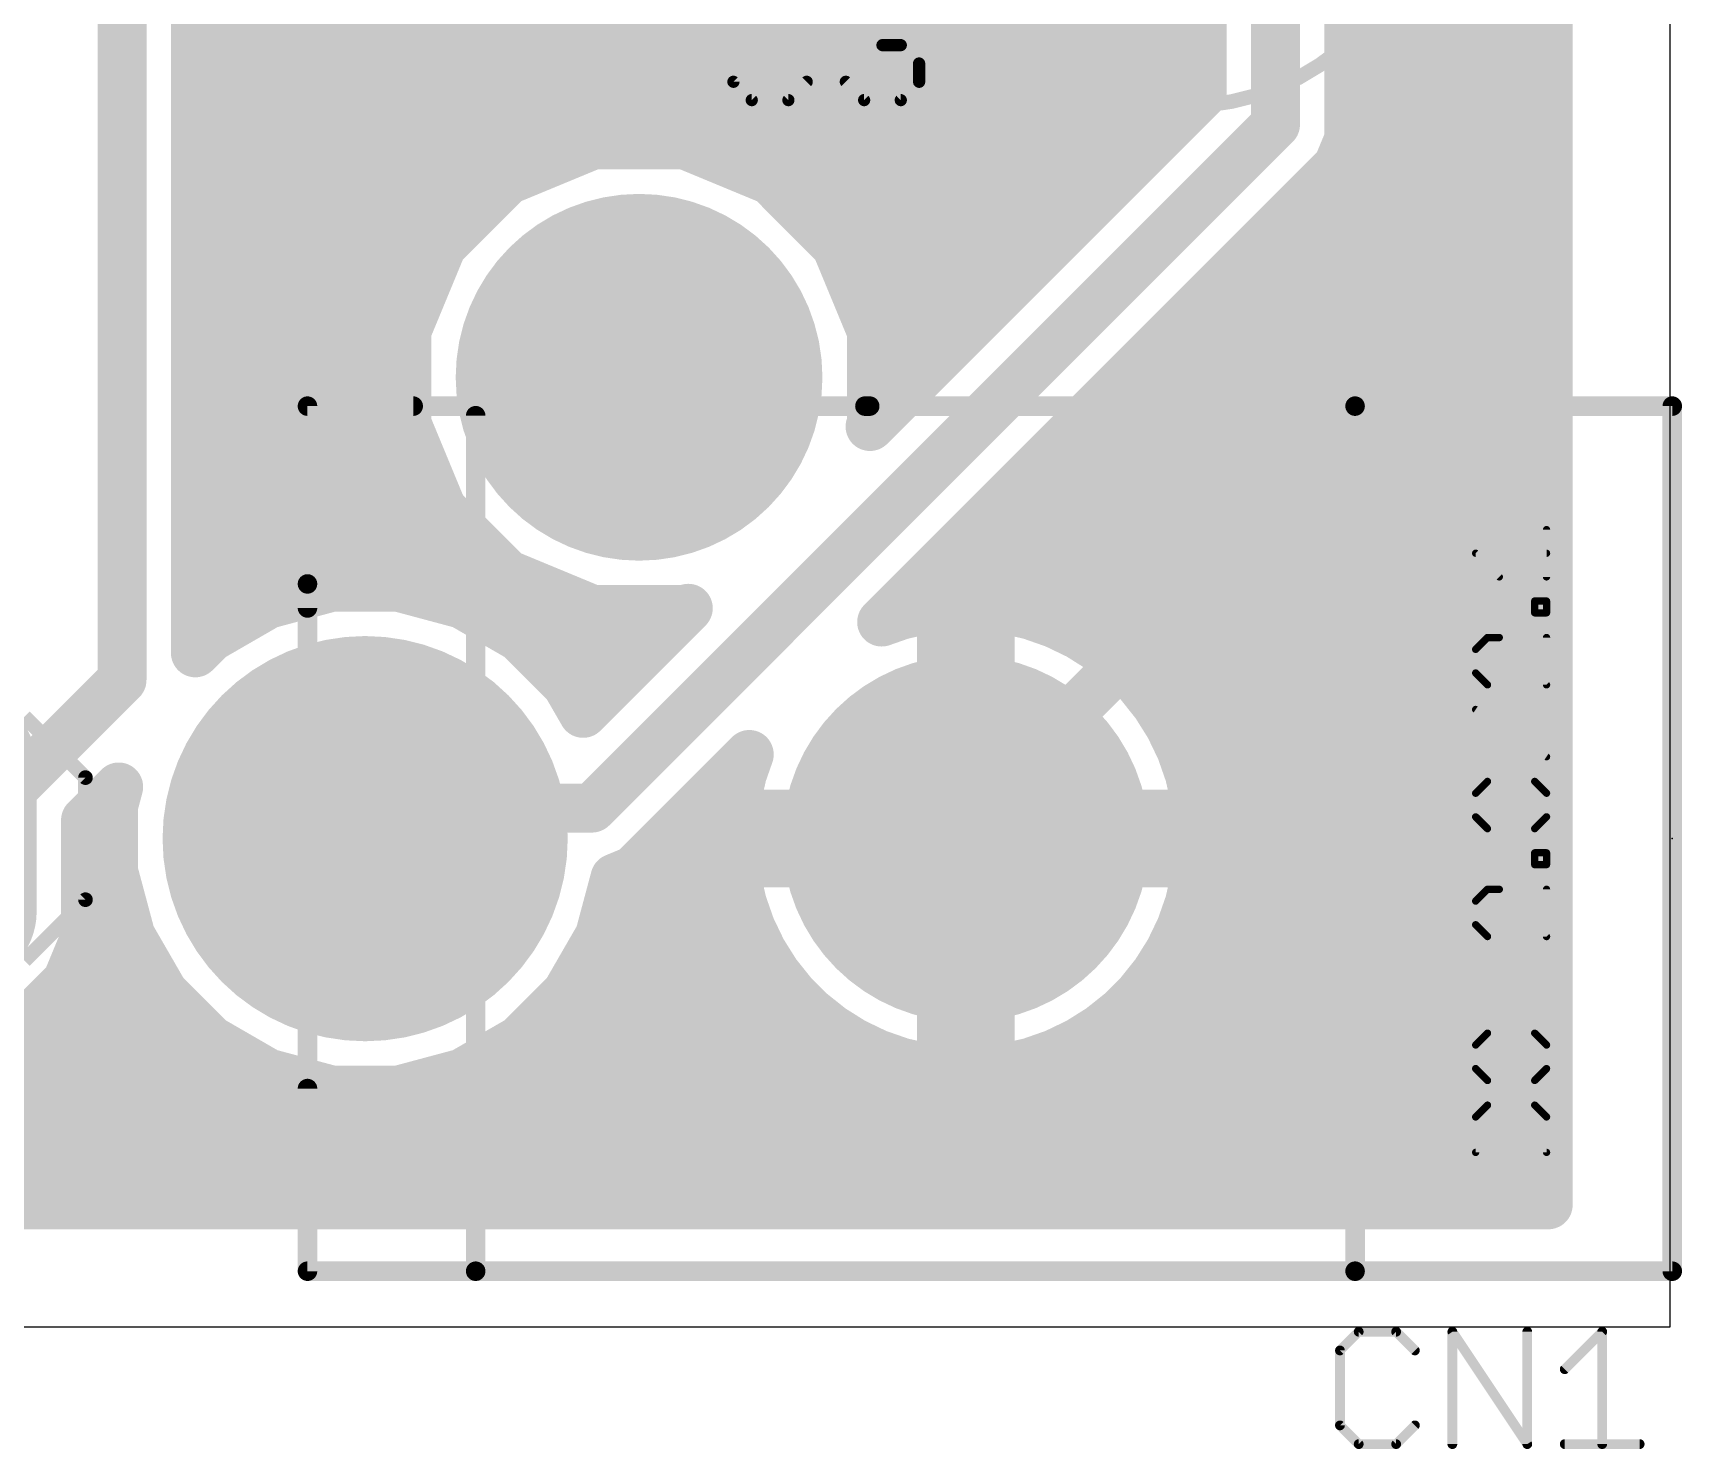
# Model space of a CAD drawing. Extents: x 40.6 to 122, y 26.7 to 70.8.
# Drawn here: x 104.86 to 122.02, y 26.67 to 41.4 of the extents above; entities that cross this region are included whole.
import ezdxf

# ---------------------------------------------------------------- set-up
doc = ezdxf.new("R2010")
doc.units = 0
for name, color, linetype in [('16', 175, 'CONTINUOUS'), ('17', 82, 'CONTINUOUS'), ('20', 7, 'CONTINUOUS'), ('21', 253, 'CONTINUOUS'), ('23', 7, 'CONTINUOUS'), ('25', 253, 'CONTINUOUS'), ('51', 253, 'CONTINUOUS')]:
    doc.layers.add(name, color=color, linetype=linetype)

# ---------------------------------------------------------------- blocks, each defined once
blk = doc.blocks.new('ROUNDP')
at = {"const_width": 0.5}
blk.add_lwpolyline([(0, -0.25, 1), (0, 0.25, 1), (0, -0.25)], format="xyb", dxfattribs=at)
blk = doc.blocks.new('LONGP100')
at = {"const_width": 1}
blk.add_lwpolyline([(-0.5, 0), (0.5, 0)], dxfattribs=at)
at = {"const_width": 0.5}
for points in [[(-0.5, 0.25, 1), (-0.5, -0.25)], [(0.5, -0.25, 1), (0.5, 0.25)]]:
    blk.add_lwpolyline(points, format="xyb", dxfattribs=at)

msp = doc.modelspace()

# ---------------------------------------------------------------- linework, layer by layer
at = {"layer": '16', "const_width": 0.508}
for points in [[(120.63, 69.52), (120.63, 29.21)], [(120.015, 38.6715), (120.015, 65.786)], [(106.553, 34.9526), (106.553, 51.2691)], [(105.791, 34.671), (105.791, 51.1175)], [(117.7925, 43.1165), (117.7925, 40.4495)], [(117.0305, 42.4096), (117.0305, 40.7651)], [(118.5545, 40.2979), (118.5545, 41.9482)], [(106.553, 41.656), (117.0305, 41.656)], [(118.5545, 41.656), (120.63, 41.656)], [(106.553, 41.148), (117.0305, 41.148)], [(118.5545, 41.148), (120.63, 41.148)], [(117.0305, 40.7651), (113.5727, 37.3073)], [(106.553, 40.64), (116.9054, 40.64)], [(118.5545, 40.64), (120.63, 40.64)], [(117.7925, 40.4495), (110.6805, 33.3375)], [(118.4385, 40.0179), (118.5545, 40.2979)], [(106.553, 40.132), (110.4384, 40.132)], [(110.6894, 40.236), (109.8014, 39.8682)], [(111.6506, 40.236), (110.6894, 40.236)], [(112.5386, 39.8682), (111.6506, 40.236)], [(111.9016, 40.132), (116.3974, 40.132)], [(118.4858, 40.132), (120.63, 40.132)], [(118.2241, 39.8035), (118.4385, 40.0179)], [(109.8014, 39.8682), (109.1218, 39.1886)], [(113.2182, 39.1886), (112.5386, 39.8682)], [(113.6936, 35.273), (118.2241, 39.8035)], [(106.553, 39.624), (109.5573, 39.624)], [(112.7827, 39.624), (115.8894, 39.624)], [(118.0446, 39.624), (120.63, 39.624)], [(106.553, 39.116), (109.0918, 39.116)], [(109.1218, 39.1886), (108.754, 38.3006)], [(113.586, 38.3006), (113.2182, 39.1886)], [(113.2482, 39.116), (115.3814, 39.116)], [(117.5366, 39.116), (120.63, 39.116)], [(106.553, 38.608), (108.8813, 38.608)], [(113.4587, 38.608), (114.8734, 38.608)], [(114.681, 33.3375), (120.015, 38.6715)], [(117.0286, 38.608), (120.63, 38.608)], [(108.754, 38.3006), (108.754, 37.3394)], [(113.586, 37.3394), (113.586, 38.3006)], [(106.553, 38.1), (108.754, 38.1)], [(113.586, 38.1), (114.3654, 38.1)], [(116.5206, 38.1), (120.63, 38.1)], [(106.553, 37.592), (108.754, 37.592)], [(113.586, 37.592), (113.8574, 37.592)], [(116.0126, 37.592), (120.63, 37.592)], [(108.754, 37.3394), (109.1218, 36.4514)], [(113.5727, 37.3073), (113.586, 37.3394)], [(106.553, 37.084), (108.8598, 37.084)], [(115.5046, 37.084), (120.63, 37.084)], [(106.553, 36.576), (109.0702, 36.576)], [(114.9966, 36.576), (120.63, 36.576)], [(109.1218, 36.4514), (109.8014, 35.7718)], [(106.553, 36.068), (109.5053, 36.068)], [(114.4886, 36.068), (120.63, 36.068)], [(107.9756, 35.636), (107.3103, 35.4577)], [(108.6644, 35.636), (107.9756, 35.636)], [(109.3297, 35.4577), (108.6644, 35.636)], [(109.8014, 35.7718), (110.6894, 35.404)], [(106.553, 35.56), (107.692, 35.56)], [(107.3103, 35.4577), (106.7137, 35.1133)], [(108.948, 35.56), (110.3128, 35.56)], [(109.9263, 35.1133), (109.3297, 35.4577)], [(113.9806, 35.56), (120.63, 35.56)], [(111.6827, 35.4173), (110.5884, 34.323)], [(110.6894, 35.404), (111.6506, 35.404)], [(111.6506, 35.404), (111.6827, 35.4173)], [(113.9001, 35.3452), (113.6936, 35.273)], [(114.1647, 35.4056), (113.9001, 35.3452)], [(114.316, 35.4227), (114.1647, 35.4056)], [(114.316, 33.274), (114.316, 35.4227)], [(114.9753, 35.4056), (114.824, 35.4227)], [(114.824, 35.4227), (114.824, 33.274)], [(115.2399, 35.3452), (114.9753, 35.4056)], [(115.496, 35.2556), (115.2399, 35.3452)], [(106.7137, 35.1133), (106.553, 34.9526)], [(110.4133, 34.6263), (109.9263, 35.1133)], [(115.7405, 35.1379), (115.496, 35.2556)], [(115.9703, 34.9935), (115.7405, 35.1379)], [(106.553, 35.052), (106.6524, 35.052)], [(109.9876, 35.052), (111.3174, 35.052)], [(114.316, 35.052), (114.824, 35.052)], [(115.8772, 35.052), (120.63, 35.052)], [(116.1824, 34.8243), (115.9703, 34.9935)], [(116.3743, 34.6324), (116.1824, 34.8243)], [(104.14, 33.02), (105.791, 34.671)], [(110.5884, 34.323), (110.4133, 34.6263)], [(116.5435, 34.4203), (116.3743, 34.6324)], [(110.4608, 34.544), (110.8094, 34.544)], [(114.316, 34.544), (114.824, 34.544)], [(116.4448, 34.544), (120.63, 34.544)], [(116.6879, 34.1905), (116.5435, 34.4203)], [(116.8056, 33.946), (116.6879, 34.1905)], [(111.1121, 32.6915), (112.317, 33.8964)], [(112.317, 33.8964), (112.2448, 33.6899)], [(114.316, 34.036), (114.824, 34.036)], [(116.7623, 34.036), (120.63, 34.036)], [(116.8952, 33.6899), (116.8056, 33.946)], [(105.41, 33.2124), (105.756, 33.5583)], [(105.756, 33.5583), (105.704, 33.3644)], [(112.2448, 33.6899), (112.1844, 33.4253)], [(116.9556, 33.4253), (116.8952, 33.6899)], [(105.7256, 33.528), (105.7478, 33.528)], [(111.9486, 33.528), (112.2078, 33.528)], [(112.1844, 33.4253), (112.1673, 33.274)], [(114.316, 33.528), (114.824, 33.528)], [(116.9322, 33.528), (120.63, 33.528)], [(116.9727, 33.274), (116.9556, 33.4253)], [(105.41, 32.0054), (105.41, 33.2124)], [(105.704, 33.3644), (105.704, 32.6756)], [(108.458, 33.3375), (108.32, 33.02)], [(110.6805, 33.3375), (108.458, 33.3375)], [(112.1673, 33.274), (114.316, 33.274)], [(114.316, 33.274), (114.316, 32.766)], [(114.824, 33.274), (114.316, 33.274)], [(114.681, 33.3375), (114.57, 33.02)], [(114.824, 32.766), (114.824, 33.274)], [(114.824, 33.274), (116.9727, 33.274)], [(105.41, 33.02), (105.704, 33.02)], [(109.7915, 30.226), (112.4585, 32.893)], [(111.4406, 33.02), (114.316, 33.02)], [(112.4585, 32.893), (114.2365, 32.893)], [(114.2365, 32.893), (114.57, 33.02)], [(114.824, 33.02), (120.63, 33.02)], [(110.9188, 32.6114), (111.1121, 32.6915)], [(114.316, 32.766), (112.1673, 32.766)], [(112.1673, 32.766), (112.1844, 32.6147)], [(114.316, 30.6173), (114.316, 32.766)], [(114.316, 32.766), (114.824, 32.766)], [(114.824, 32.766), (114.824, 30.6173)], [(116.9727, 32.766), (114.824, 32.766)], [(116.9556, 32.6147), (116.9727, 32.766)], [(105.704, 32.6756), (105.8823, 32.0103)], [(110.7577, 32.0103), (110.9188, 32.6114)], [(112.1844, 32.6147), (112.2448, 32.3501)], [(116.8952, 32.3501), (116.9556, 32.6147)], [(105.41, 32.512), (105.7478, 32.512)], [(110.8922, 32.512), (112.2078, 32.512)], [(112.2448, 32.3501), (112.3344, 32.094)], [(114.316, 32.512), (114.824, 32.512)], [(116.8056, 32.094), (116.8952, 32.3501)], [(116.9322, 32.512), (120.63, 32.512)], [(105.2167, 31.5386), (105.41, 32.0054)], [(105.4094, 32.004), (105.8859, 32.004)], [(105.8823, 32.0103), (106.2267, 31.4137)], [(110.4133, 31.4137), (110.7577, 32.0103)], [(110.7541, 32.004), (112.3777, 32.004)], [(112.3344, 32.094), (112.4521, 31.8495)], [(114.316, 32.004), (114.824, 32.004)], [(116.6879, 31.8495), (116.8056, 32.094)], [(116.7623, 32.004), (120.63, 32.004)], [(112.4521, 31.8495), (112.5965, 31.6197)], [(116.5435, 31.6197), (116.6879, 31.8495)], [(104.8594, 31.1813), (105.2167, 31.5386)], [(105.1741, 31.496), (106.1792, 31.496)], [(110.4608, 31.496), (112.6952, 31.496)], [(112.5965, 31.6197), (112.7657, 31.4076)], [(114.316, 31.496), (114.824, 31.496)], [(116.3743, 31.4076), (116.5435, 31.6197)], [(116.4448, 31.496), (120.63, 31.496)], [(106.2267, 31.4137), (106.7137, 30.9267)], [(109.9263, 30.9267), (110.4133, 31.4137)], [(112.7657, 31.4076), (112.9576, 31.2157)], [(116.1824, 31.2157), (116.3743, 31.4076)], [(104.3926, 30.988), (104.8594, 31.1813)], [(112.9576, 31.2157), (113.1697, 31.0465)], [(115.9703, 31.0465), (116.1824, 31.2157)], [(104.3926, 30.988), (106.6524, 30.988)], [(109.9876, 30.988), (113.2628, 30.988)], [(113.1697, 31.0465), (113.3995, 30.9021)], [(114.316, 30.988), (114.824, 30.988)], [(115.7405, 30.9021), (115.9703, 31.0465)], [(115.8772, 30.988), (120.63, 30.988)], [(106.7137, 30.9267), (107.3103, 30.5823)], [(109.3297, 30.5823), (109.9263, 30.9267)], [(113.3995, 30.9021), (113.644, 30.7844)], [(115.496, 30.7844), (115.7405, 30.9021)], [(113.644, 30.7844), (113.9001, 30.6948)], [(113.9001, 30.6948), (114.1647, 30.6344)], [(114.1647, 30.6344), (114.316, 30.6173)], [(114.824, 30.6173), (114.9753, 30.6344)], [(114.9753, 30.6344), (115.2399, 30.6948)], [(115.2399, 30.6948), (115.496, 30.7844)], [(75.3726, 30.48), (107.692, 30.48)], [(107.3103, 30.5823), (107.9756, 30.404)], [(108.6644, 30.404), (109.3297, 30.5823)], [(108.948, 30.48), (120.63, 30.48)], [(107.9756, 30.404), (108.6644, 30.404)], [(86.233, 30.226), (109.7915, 30.226)], [(69.6469, 29.972), (120.63, 29.972)], [(41.91, 29.464), (120.63, 29.464)], [(120.63, 29.21), (41.91, 29.21)]]:
    msp.add_lwpolyline(points, dxfattribs=at)
at = {"layer": '16', "const_width": 0.254}
for points in [[(106.553, 41.275, 1), (106.553, 41.021)], [(117.0305, 41.021, 1), (117.0305, 41.275)], [(118.5545, 41.275, 1), (118.5545, 41.021)], [(120.63, 41.021, 1), (120.63, 41.275)], [(117.1203, 40.6753, 1), (116.9407, 40.8549)], [(106.553, 40.767, 1), (106.553, 40.513)], [(116.9035, 40.7651, 1), (117.1575, 40.7651)], [(116.9054, 40.513, 1), (116.9054, 40.767)], [(118.5545, 40.767, 1), (118.5545, 40.513)], [(120.63, 40.513, 1), (120.63, 40.767)], [(117.8823, 40.3597, 1), (117.7027, 40.5393)], [(117.6655, 40.4495, 1), (117.9195, 40.4495)], [(118.6718, 40.2493, 1), (118.4372, 40.3465)], [(106.553, 40.259, 1), (106.553, 40.005)], [(110.4384, 40.005, 1), (110.4384, 40.259)], [(110.6894, 40.363, 1), (110.6894, 40.109)], [(110.738, 40.1187, 1), (110.6408, 40.3533)], [(111.6992, 40.3533, 1), (111.602, 40.1187)], [(111.6506, 40.109, 1), (111.6506, 40.363)], [(111.9016, 40.259, 1), (111.9016, 40.005)], [(116.3974, 40.005, 1), (116.3974, 40.259)], [(118.4858, 40.259, 1), (118.4858, 40.005)], [(118.4275, 40.2979, 1), (118.6815, 40.2979)], [(120.63, 40.005, 1), (120.63, 40.259)], [(118.3212, 40.0665, 1), (118.5558, 39.9693)], [(118.5283, 39.9281, 1), (118.3487, 40.1077)], [(109.7528, 39.9855, 1), (109.85, 39.7509)], [(109.8912, 39.7784, 1), (109.7116, 39.958)], [(112.6284, 39.958, 1), (112.4488, 39.7784)], [(112.49, 39.7509, 1), (112.5872, 39.9855)], [(118.1343, 39.8933, 1), (118.3139, 39.7137)], [(118.3139, 39.7137, 1), (118.1343, 39.8933)], [(106.553, 39.751, 1), (106.553, 39.497)], [(109.5573, 39.497, 1), (109.5573, 39.751)], [(112.7827, 39.751, 1), (112.7827, 39.497)], [(115.8894, 39.497, 1), (115.8894, 39.751)], [(118.0446, 39.751, 1), (118.0446, 39.497)], [(120.63, 39.497, 1), (120.63, 39.751)], [(106.553, 39.243, 1), (106.553, 38.989)], [(109.032, 39.2784, 1), (109.2116, 39.0988)], [(109.2391, 39.14, 1), (109.0045, 39.2372)], [(109.0918, 38.989, 1), (109.0918, 39.243)], [(113.3355, 39.2372, 1), (113.1009, 39.14)], [(113.2482, 39.243, 1), (113.2482, 38.989)], [(113.1284, 39.0988, 1), (113.308, 39.2784)], [(115.3814, 38.989, 1), (115.3814, 39.243)], [(117.5366, 39.243, 1), (117.5366, 38.989)], [(120.63, 38.989, 1), (120.63, 39.243)], [(106.553, 38.735, 1), (106.553, 38.481)], [(108.8813, 38.481, 1), (108.8813, 38.735)], [(113.4587, 38.735, 1), (113.4587, 38.481)], [(114.8734, 38.481, 1), (114.8734, 38.735)], [(117.0286, 38.735, 1), (117.0286, 38.481)], [(119.888, 38.6715, 1), (120.142, 38.6715)], [(120.1048, 38.5817, 1), (119.9252, 38.7613)], [(120.63, 38.481, 1), (120.63, 38.735)], [(108.881, 38.3006, 1), (108.627, 38.3006)], [(108.6367, 38.3492, 1), (108.8713, 38.252)], [(113.713, 38.3006, 1), (113.459, 38.3006)], [(113.4687, 38.252, 1), (113.7033, 38.3492)], [(106.553, 38.227, 1), (106.553, 37.973)], [(108.754, 37.973, 1), (108.754, 38.227)], [(113.586, 38.227, 1), (113.586, 37.973)], [(114.3654, 37.973, 1), (114.3654, 38.227)], [(116.5206, 38.227, 1), (116.5206, 37.973)], [(120.63, 37.973, 1), (120.63, 38.227)], [(106.553, 37.719, 1), (106.553, 37.465)], [(108.754, 37.465, 1), (108.754, 37.719)], [(113.586, 37.719, 1), (113.586, 37.465)], [(113.8574, 37.465, 1), (113.8574, 37.719)], [(116.0126, 37.719, 1), (116.0126, 37.465)], [(120.63, 37.465, 1), (120.63, 37.719)], [(108.8713, 37.388, 1), (108.6367, 37.2908)], [(113.7033, 37.2908, 1), (113.4687, 37.388)], [(108.627, 37.3394, 1), (108.881, 37.3394)], [(113.4829, 37.3971, 1), (113.6625, 37.2175)], [(113.4554, 37.3559, 1), (113.69, 37.2587)], [(113.459, 37.3394, 1), (113.713, 37.3394)], [(106.553, 37.211, 1), (106.553, 36.957)], [(108.8598, 36.957, 1), (108.8598, 37.211)], [(115.5046, 37.211, 1), (115.5046, 36.957)], [(120.63, 36.957, 1), (120.63, 37.211)], [(106.553, 36.703, 1), (106.553, 36.449)], [(109.0702, 36.449, 1), (109.0702, 36.703)], [(114.9966, 36.703, 1), (114.9966, 36.449)], [(120.63, 36.449, 1), (120.63, 36.703)], [(109.2116, 36.5412, 1), (109.032, 36.3616)], [(109.0045, 36.4028, 1), (109.2391, 36.5)], [(106.553, 36.195, 1), (106.553, 35.941)], [(109.5053, 35.941, 1), (109.5053, 36.195)], [(114.4886, 36.195, 1), (114.4886, 35.941)], [(120.63, 35.941, 1), (120.63, 36.195)], [(107.9756, 35.763, 1), (107.9756, 35.509)], [(108.0085, 35.5133, 1), (107.9427, 35.7587)], [(108.6973, 35.7587, 1), (108.6315, 35.5133)], [(108.6644, 35.509, 1), (108.6644, 35.763)], [(109.85, 35.8891, 1), (109.7528, 35.6545)], [(109.7116, 35.682, 1), (109.8912, 35.8616)], [(106.553, 35.687, 1), (106.553, 35.433)], [(107.2774, 35.5804, 1), (107.3431, 35.335)], [(107.3738, 35.3477, 1), (107.2468, 35.5677)], [(107.692, 35.433, 1), (107.692, 35.687)], [(108.948, 35.687, 1), (108.948, 35.433)], [(109.3932, 35.5677, 1), (109.2662, 35.3477)], [(109.2969, 35.335, 1), (109.3626, 35.5804)], [(110.3128, 35.433, 1), (110.3128, 35.687)], [(113.9806, 35.687, 1), (113.9806, 35.433)], [(120.63, 35.433, 1), (120.63, 35.687)], [(110.6894, 35.531, 1), (110.6894, 35.277)], [(110.6408, 35.2867, 1), (110.738, 35.5213)], [(111.602, 35.5213, 1), (111.6992, 35.2867)], [(111.7725, 35.3275, 1), (111.5929, 35.5071)], [(111.7313, 35.3, 1), (111.6341, 35.5346)], [(111.6506, 35.277, 1), (111.6506, 35.531)], [(113.6516, 35.3928, 1), (113.7355, 35.1531)], [(113.8718, 35.469, 1), (113.9284, 35.2214)], [(113.9421, 35.2254, 1), (113.8582, 35.4651)], [(114.1504, 35.5318, 1), (114.1789, 35.2794)], [(114.1929, 35.2818, 1), (114.1364, 35.5294)], [(114.443, 35.4227, 1), (114.189, 35.4227)], [(114.3302, 35.2965, 1), (114.3018, 35.5489)], [(114.8382, 35.5489, 1), (114.8098, 35.2965)], [(114.951, 35.4227, 1), (114.697, 35.4227)], [(115.0036, 35.5294, 1), (114.9471, 35.2818)], [(114.9611, 35.2794, 1), (114.9895, 35.5318)], [(115.2818, 35.4651, 1), (115.1979, 35.2254)], [(115.2116, 35.2214, 1), (115.2681, 35.469)], [(106.6502, 35.2233, 1), (106.7772, 35.0033)], [(106.8035, 35.0235, 1), (106.6239, 35.2031)], [(110.0161, 35.2031, 1), (109.8365, 35.0235)], [(109.8628, 35.0033, 1), (109.9898, 35.2233)], [(113.6038, 35.3628, 1), (113.7834, 35.1832)], [(115.5511, 35.37, 1), (115.4409, 35.1412)], [(115.4541, 35.1357, 1), (115.538, 35.3755)], [(115.8081, 35.2454, 1), (115.6729, 35.0303)], [(115.6854, 35.0234, 1), (115.7956, 35.2523)], [(106.553, 35.179, 1), (106.553, 34.925)], [(106.6524, 34.925, 1), (106.6524, 35.179)], [(109.9876, 35.179, 1), (109.9876, 34.925)], [(111.3174, 34.925, 1), (111.3174, 35.179)], [(114.316, 35.179, 1), (114.316, 34.925)], [(114.824, 34.925, 1), (114.824, 35.179)], [(115.8772, 35.179, 1), (115.8772, 34.925)], [(116.0495, 35.0928, 1), (115.8911, 34.8942)], [(115.9027, 34.886, 1), (116.0378, 35.101)], [(120.63, 34.925, 1), (120.63, 35.179)], [(106.4632, 35.0424, 1), (106.6428, 34.8628)], [(106.426, 34.9526, 1), (106.68, 34.9526)], [(116.2722, 34.9141, 1), (116.0926, 34.7345)], [(116.1032, 34.725, 1), (116.2616, 34.9236)], [(105.8808, 34.5812, 1), (105.7012, 34.7608)], [(110.5233, 34.6898, 1), (110.3033, 34.5628)], [(110.3235, 34.5365, 1), (110.5031, 34.7161)], [(116.4736, 34.7116, 1), (116.275, 34.5532)], [(116.2845, 34.5426, 1), (116.4641, 34.7222)], [(105.664, 34.671, 1), (105.918, 34.671)], [(110.4608, 34.671, 1), (110.4608, 34.417)], [(110.8094, 34.417, 1), (110.8094, 34.671)], [(114.316, 34.671, 1), (114.316, 34.417)], [(114.824, 34.417, 1), (114.824, 34.671)], [(116.4448, 34.671, 1), (116.4448, 34.417)], [(116.651, 34.4878, 1), (116.436, 34.3527)], [(120.63, 34.417, 1), (120.63, 34.671)], [(110.4986, 34.4128, 1), (110.6782, 34.2332)], [(110.4784, 34.2595, 1), (110.6984, 34.3865)], [(116.4442, 34.3411, 1), (116.6428, 34.4995)], [(116.8023, 34.2456, 1), (116.5734, 34.1354)], [(116.5803, 34.1229, 1), (116.7954, 34.2581)], [(112.4369, 33.8545, 1), (112.1972, 33.9383)], [(112.4068, 33.8066, 1), (112.2272, 33.9862)], [(114.316, 34.163, 1), (114.316, 33.909)], [(114.824, 33.909, 1), (114.824, 34.163)], [(116.7623, 34.163, 1), (116.7623, 33.909)], [(116.9255, 33.988, 1), (116.6857, 33.9041)], [(120.63, 33.909, 1), (120.63, 34.163)], [(116.6912, 33.8909, 1), (116.92, 34.0011)], [(105.8786, 33.5255, 1), (105.6333, 33.5912)], [(105.8458, 33.4685, 1), (105.6662, 33.6481)], [(112.1249, 33.7318, 1), (112.3646, 33.6479)], [(112.3686, 33.6616, 1), (112.1209, 33.7181)], [(117.019, 33.7181, 1), (116.7714, 33.6616)], [(116.7754, 33.6479, 1), (117.0151, 33.7318)], [(105.7256, 33.655, 1), (105.7256, 33.401)], [(105.7478, 33.401, 1), (105.7478, 33.655)], [(111.9486, 33.655, 1), (111.9486, 33.401)], [(112.3106, 33.4111, 1), (112.0582, 33.4396)], [(112.2078, 33.401, 1), (112.2078, 33.655)], [(114.316, 33.655, 1), (114.316, 33.401)], [(114.824, 33.401, 1), (114.824, 33.655)], [(116.9322, 33.655, 1), (116.9322, 33.401)], [(117.0818, 33.4395, 1), (116.8294, 33.4111)], [(120.63, 33.401, 1), (120.63, 33.655)], [(105.537, 33.2124, 1), (105.283, 33.2124)], [(105.831, 33.3644, 1), (105.577, 33.3644)], [(105.5813, 33.3973, 1), (105.8267, 33.3315)], [(108.458, 33.4645, 1), (108.458, 33.2105)], [(108.5745, 33.2869, 1), (108.3415, 33.3881)], [(110.5907, 33.4273, 1), (110.7703, 33.2477)], [(110.6805, 33.2105, 1), (110.6805, 33.4645)], [(112.1673, 33.401, 1), (112.1673, 33.147)], [(112.0606, 33.4536, 1), (112.3082, 33.3971)], [(114.443, 33.274, 1), (114.189, 33.274)], [(114.316, 33.401, 1), (114.316, 33.147)], [(114.316, 33.147, 1), (114.316, 33.401)], [(114.5912, 33.4273, 1), (114.7708, 33.2477)], [(114.8009, 33.2956, 1), (114.5611, 33.3794)], [(114.951, 33.274, 1), (114.697, 33.274)], [(114.824, 33.401, 1), (114.824, 33.147)], [(114.824, 33.147, 1), (114.824, 33.401)], [(116.8318, 33.3971, 1), (117.0794, 33.4536)], [(116.9727, 33.147, 1), (116.9727, 33.401)], [(105.3202, 33.3022, 1), (105.4998, 33.1226)], [(112.0411, 33.2882, 1), (112.2935, 33.2598)], [(114.189, 33.274, 1), (114.443, 33.274)], [(114.697, 33.274, 1), (114.951, 33.274)], [(116.8465, 33.2598, 1), (117.0989, 33.2882)], [(105.41, 33.147, 1), (105.41, 32.893)], [(105.704, 32.893, 1), (105.704, 33.147)], [(108.2035, 33.0706, 1), (108.4365, 32.9694)], [(111.4406, 33.147, 1), (111.4406, 32.893)], [(112.4585, 33.02, 1), (112.4585, 32.766)], [(112.5483, 32.8032, 1), (112.3687, 32.9828)], [(114.1913, 33.0117, 1), (114.2817, 32.7743)], [(114.2365, 32.766, 1), (114.2365, 33.02)], [(114.316, 32.893, 1), (114.316, 33.147)], [(114.4501, 33.0619, 1), (114.6899, 32.9781)], [(114.6152, 32.9013, 1), (114.5248, 33.1387)], [(114.824, 33.147, 1), (114.824, 32.893)], [(120.63, 32.893, 1), (120.63, 33.147)], [(111.1607, 32.5742, 1), (111.0635, 32.8088)], [(112.1673, 32.893, 1), (112.1673, 32.639)], [(112.2935, 32.7802, 1), (112.0411, 32.7518)], [(114.443, 32.766, 1), (114.189, 32.766)], [(114.316, 32.893, 1), (114.316, 32.639)], [(114.316, 32.639, 1), (114.316, 32.893)], [(114.951, 32.766, 1), (114.697, 32.766)], [(114.824, 32.893, 1), (114.824, 32.639)], [(114.824, 32.639, 1), (114.824, 32.893)], [(117.0989, 32.7518, 1), (116.8465, 32.7802)], [(116.9727, 32.639, 1), (116.9727, 32.893)], [(105.8267, 32.7085, 1), (105.5813, 32.6427)], [(105.577, 32.6756, 1), (105.831, 32.6756)], [(110.8702, 32.7288, 1), (110.9674, 32.4941)], [(111.0415, 32.5786, 1), (110.7961, 32.6443)], [(111.0223, 32.7813, 1), (111.2019, 32.6017)], [(112.3082, 32.6429, 1), (112.0606, 32.5864)], [(114.189, 32.766, 1), (114.443, 32.766)], [(114.697, 32.766, 1), (114.951, 32.766)], [(117.0794, 32.5864, 1), (116.8318, 32.6429)], [(105.41, 32.639, 1), (105.41, 32.385)], [(105.7478, 32.385, 1), (105.7478, 32.639)], [(110.8922, 32.639, 1), (110.8922, 32.385)], [(112.0582, 32.6004, 1), (112.3106, 32.6289)], [(112.3646, 32.3921, 1), (112.1249, 32.3082)], [(112.2078, 32.385, 1), (112.2078, 32.639)], [(114.316, 32.639, 1), (114.316, 32.385)], [(114.824, 32.385, 1), (114.824, 32.639)], [(117.0151, 32.3082, 1), (116.7754, 32.3921)], [(116.9322, 32.639, 1), (116.9322, 32.385)], [(116.8294, 32.6289, 1), (117.0818, 32.6004)], [(120.63, 32.385, 1), (120.63, 32.639)], [(112.1209, 32.3218, 1), (112.3686, 32.3784)], [(116.7714, 32.3784, 1), (117.019, 32.3218)], [(105.4094, 32.131, 1), (105.4094, 31.877)], [(105.5273, 31.9568, 1), (105.2927, 32.054)], [(105.9923, 32.0738, 1), (105.7723, 31.9468)], [(105.8859, 31.877, 1), (105.8859, 32.131)], [(110.7541, 32.131, 1), (110.7541, 31.877)], [(110.8677, 31.9468, 1), (110.6477, 32.0738)], [(112.4488, 32.1491, 1), (112.22, 32.0389)], [(112.2145, 32.052, 1), (112.4543, 32.1359)], [(112.3777, 31.877, 1), (112.3777, 32.131)], [(114.316, 32.131, 1), (114.316, 31.877)], [(114.824, 31.877, 1), (114.824, 32.131)], [(116.7623, 32.131, 1), (116.7623, 31.877)], [(116.6857, 32.1359, 1), (116.9255, 32.052)], [(116.92, 32.0389, 1), (116.6912, 32.1491)], [(120.63, 31.877, 1), (120.63, 32.131)], [(105.283, 32.0054, 1), (105.537, 32.0054)], [(105.7596, 31.9774, 1), (106.0049, 32.0431)], [(110.635, 32.0431, 1), (110.8804, 31.9774)], [(112.5597, 31.9171, 1), (112.3446, 31.7819)], [(116.7954, 31.7819, 1), (116.5803, 31.9171)], [(112.3377, 31.7944, 1), (112.5666, 31.9046)], [(116.5734, 31.9046, 1), (116.8023, 31.7944)], [(105.1741, 31.623, 1), (105.1741, 31.369)], [(105.3065, 31.4488, 1), (105.1268, 31.6284)], [(106.1792, 31.369, 1), (106.1792, 31.623)], [(110.4608, 31.623, 1), (110.4608, 31.369)], [(112.6958, 31.6989, 1), (112.4972, 31.5405)], [(112.489, 31.5522, 1), (112.704, 31.6873)], [(112.6952, 31.369, 1), (112.6952, 31.623)], [(114.316, 31.623, 1), (114.316, 31.369)], [(114.824, 31.369, 1), (114.824, 31.623)], [(116.4448, 31.623, 1), (116.4448, 31.369)], [(116.436, 31.6873, 1), (116.651, 31.5522)], [(116.6428, 31.5405, 1), (116.4442, 31.6989)], [(120.63, 31.369, 1), (120.63, 31.623)], [(105.0993, 31.5872, 1), (105.334, 31.49)], [(106.3165, 31.5035, 1), (106.1369, 31.3239)], [(106.1167, 31.3502, 1), (106.3367, 31.4772)], [(110.3033, 31.4772, 1), (110.5233, 31.3502)], [(110.5031, 31.3239, 1), (110.3235, 31.5035)], [(112.8555, 31.4974, 1), (112.6759, 31.3178)], [(112.6664, 31.3284, 1), (112.865, 31.4868)], [(116.275, 31.4868, 1), (116.4736, 31.3284)], [(116.4641, 31.3178, 1), (116.2845, 31.4974)], [(104.908, 31.064, 1), (104.8108, 31.2987)], [(113.0368, 31.315, 1), (112.8784, 31.1164)], [(112.8678, 31.1259, 1), (113.0474, 31.3055)], [(116.0926, 31.3055, 1), (116.2722, 31.1259)], [(116.2616, 31.1164, 1), (116.1032, 31.315)], [(104.7696, 31.2711, 1), (104.9492, 31.0915)], [(106.6524, 30.861, 1), (106.6524, 31.115)], [(109.9876, 31.115, 1), (109.9876, 30.861)], [(113.2373, 31.154, 1), (113.1022, 30.939)], [(113.0905, 30.9472, 1), (113.2489, 31.1458)], [(113.2628, 30.861, 1), (113.2628, 31.115)], [(114.316, 31.115, 1), (114.316, 30.861)], [(114.824, 30.861, 1), (114.824, 31.115)], [(115.8772, 31.115, 1), (115.8772, 30.861)], [(115.8911, 31.1458, 1), (116.0495, 30.9472)], [(116.0378, 30.939, 1), (115.9027, 31.154)], [(120.63, 30.861, 1), (120.63, 31.115)], [(106.7772, 31.0367, 1), (106.6502, 30.8167)], [(106.6239, 30.8369, 1), (106.8035, 31.0165)], [(109.8365, 31.0165, 1), (110.0161, 30.8369)], [(109.9898, 30.8167, 1), (109.8628, 31.0367)], [(113.4546, 31.0166, 1), (113.3444, 30.7877)], [(113.3319, 30.7946, 1), (113.4671, 31.0097)], [(115.6729, 31.0097, 1), (115.8081, 30.7946)], [(115.7956, 30.7877, 1), (115.6854, 31.0166)], [(113.6859, 30.9043, 1), (113.602, 30.6645)], [(113.5889, 30.67, 1), (113.6991, 30.8988)], [(113.9284, 30.8186, 1), (113.8718, 30.5709)], [(113.8582, 30.5749, 1), (113.9421, 30.8146)], [(114.1789, 30.7606, 1), (114.1504, 30.5082)], [(114.1364, 30.5106, 1), (114.1929, 30.7582)], [(114.9471, 30.7582, 1), (115.0036, 30.5106)], [(114.9896, 30.5082, 1), (114.9611, 30.7606)], [(115.1979, 30.8146, 1), (115.2818, 30.5749)], [(115.2681, 30.5709, 1), (115.2116, 30.8186)], [(115.4409, 30.8988, 1), (115.5511, 30.67)], [(115.538, 30.6645, 1), (115.4541, 30.9043)], [(107.3431, 30.7049, 1), (107.2774, 30.4596)], [(107.2468, 30.4723, 1), (107.3738, 30.6923)], [(107.692, 30.353, 1), (107.692, 30.607)], [(108.948, 30.607, 1), (108.948, 30.353)], [(109.2662, 30.6923, 1), (109.3932, 30.4723)], [(109.3626, 30.4596, 1), (109.2969, 30.7049)], [(114.189, 30.6173, 1), (114.443, 30.6173)], [(114.3018, 30.4911, 1), (114.3302, 30.7435)], [(114.8098, 30.7435, 1), (114.8382, 30.4911)], [(114.697, 30.6173, 1), (114.951, 30.6173)], [(120.63, 30.353, 1), (120.63, 30.607)], [(107.9756, 30.531, 1), (107.9756, 30.277)], [(107.9427, 30.2813, 1), (108.0085, 30.5267)], [(108.6315, 30.5267, 1), (108.6973, 30.2813)], [(108.6644, 30.277, 1), (108.6644, 30.531)], [(109.7017, 30.3158, 1), (109.8813, 30.1362)], [(109.7915, 30.099, 1), (109.7915, 30.353)], [(120.63, 29.845, 1), (120.63, 30.099)], [(120.63, 29.337, 1), (120.63, 29.591)], [(120.63, 29.083, 1), (120.63, 29.337)], [(120.503, 29.21, 1), (120.757, 29.21)]]:
    msp.add_lwpolyline(points, format="xyb", dxfattribs=at)
at = {"layer": '20'}
for p, q in [((121.9, 27.94), (121.9, 70.79)), ((40.64, 27.94), (121.9, 27.94))]:
    msp.add_line(p, q, dxfattribs=at)
at = {"layer": '21'}
for points, const_width in [([(111.76, 40.64, 1), (111.76, 45.72, 1), (111.76, 40.64)], 0.1524), ([(116.84, 40.64, 1), (116.84, 45.72, 1), (116.84, 40.64)], 0.1524), ([(107.7708, 37.52, 1), (107.6692, 37.52)], 0.1016), ([(107.72, 37.5708, 1), (107.72, 37.4692)], 0.1016), ([(108.82, 37.4692, 1), (108.82, 37.5708)], 0.1016), ([(113.52, 37.5708, 1), (113.52, 37.4692)], 0.1016), ([(118.6708, 37.52, 1), (118.5692, 37.52)], 0.1016), ([(118.62, 37.4692, 1), (118.62, 37.5708)], 0.1016), ([(107.6692, 35.42, 1), (107.7708, 35.42)], 0.1016), ([(105.4481, 33.655, 1), (105.3719, 33.655)], 0.0762), ([(105.3831, 33.6281, 1), (105.4369, 33.6819)], 0.0762), ([(105.4369, 32.3581, 1), (105.3831, 32.4119)], 0.0762), ([(105.3719, 32.385, 1), (105.4481, 32.385)], 0.0762), ([(107.7708, 30.42, 1), (107.6692, 30.42)], 0.1016), ([(107.72, 28.5708, 1), (107.72, 28.4692)], 0.1016), ([(107.6692, 28.52, 1), (107.7708, 28.52)], 0.1016), ([(118.5692, 28.52, 1), (118.6708, 28.52)], 0.1016), ([(118.62, 28.4692, 1), (118.62, 28.5708)], 0.1016)]:
    msp.add_lwpolyline(points, format="xyb", dxfattribs=dict(at, const_width=const_width))
for points, const_width in [([(107.72, 37.52), (107.72, 35.42)], 0.2032), ([(107.72, 37.52), (108.82, 37.52)], 0.2032), ([(118.62, 37.52), (113.52, 37.52)], 0.2032), ([(118.62, 28.52), (118.62, 37.52)], 0.2032), ([(104.775, 34.29), (105.41, 33.655)], 0.1524), ([(105.41, 33.655), (105.41, 32.385)], 0.1524), ([(105.41, 32.385), (104.775, 31.75)], 0.1524), ([(107.72, 28.52), (107.72, 30.42)], 0.2032), ([(118.62, 28.52), (107.72, 28.52)], 0.2032)]:
    msp.add_lwpolyline(points, dxfattribs=dict(at, const_width=const_width))
at = {"layer": '23'}
msp.add_point((121.92, 33.02), dxfattribs=at)
at = {"layer": '25'}
for points, const_width in [([(112.1517, 41.6568), (112.1517, 40.8942)], 0.127), ([(114.0838, 41.4661), (113.8931, 41.2755)], 0.127), ([(113.8931, 41.2755), (113.7024, 41.2755)], 0.127), ([(113.8931, 41.2755), (114.0838, 41.0848)], 0.127), ([(114.0838, 41.0848), (114.0838, 40.8942)], 0.127), ([(112.1517, 40.8942), (112.3424, 40.7035)], 0.127), ([(112.7237, 40.7035), (112.9144, 40.8942)], 0.127), ([(113.5118, 40.7035), (113.3211, 40.8942)], 0.127), ([(114.0838, 40.8942), (113.8931, 40.7035)], 0.127), ([(112.3424, 40.7035), (112.7237, 40.7035)], 0.127), ([(113.8931, 40.7035), (113.5118, 40.7035)], 0.127), ([(118.6575, 27.8902), (118.4626, 27.6953)], 0.1016), ([(119.0473, 27.8902), (118.6575, 27.8902)], 0.1016), ([(119.2422, 27.6953), (119.0473, 27.8902)], 0.1016), ([(119.632, 26.7208), (119.632, 27.8902)], 0.1016), ([(119.632, 27.8902), (120.4116, 26.7208)], 0.1016), ([(120.4116, 26.7208), (120.4116, 27.8902)], 0.1016), ([(120.8014, 27.5004), (121.1912, 27.8902)], 0.1016), ([(121.1912, 27.8902), (121.1912, 26.7208)], 0.1016), ([(118.4626, 27.6953), (118.4626, 26.9157)], 0.1016), ([(118.4626, 26.9157), (118.6575, 26.7208)], 0.1016), ([(119.0473, 26.7208), (119.2422, 26.9157)], 0.1016), ([(118.6575, 26.7208), (119.0473, 26.7208)], 0.1016), ([(120.8014, 26.7208), (121.581, 26.7208)], 0.1016)]:
    msp.add_lwpolyline(points, dxfattribs=dict(at, const_width=const_width))
for points, const_width in [([(113.7024, 41.3072, 1), (113.7024, 41.2437)], 0.0635), ([(113.9155, 41.2979, 1), (113.8706, 41.253)], 0.0635), ([(113.8706, 41.2979, 1), (113.9155, 41.253)], 0.0635), ([(113.8931, 41.2437, 1), (113.8931, 41.3072)], 0.0635), ([(114.1155, 41.0848, 1), (114.052, 41.0848)], 0.0635), ([(114.0613, 41.0624, 1), (114.1062, 41.1073)], 0.0635), ([(112.1742, 40.9166, 1), (112.1293, 40.8717)], 0.0635), ([(112.12, 40.8942, 1), (112.1835, 40.8942)], 0.0635), ([(112.9368, 40.8717, 1), (112.8919, 40.9166)], 0.0635), ([(113.3436, 40.9166, 1), (113.2986, 40.8717)], 0.0635), ([(114.052, 40.8942, 1), (114.1155, 40.8942)], 0.0635), ([(114.1062, 40.8717, 1), (114.0613, 40.9166)], 0.0635), ([(112.3424, 40.7353, 1), (112.3424, 40.6718)], 0.0635), ([(112.3199, 40.681, 1), (112.3648, 40.726)], 0.0635), ([(112.7012, 40.726, 1), (112.7461, 40.681)], 0.0635), ([(112.7237, 40.6718, 1), (112.7237, 40.7353)], 0.0635), ([(113.5118, 40.7353, 1), (113.5118, 40.6718)], 0.0635), ([(113.4893, 40.681, 1), (113.5342, 40.726)], 0.0635), ([(113.8706, 40.726, 1), (113.9155, 40.681)], 0.0635), ([(113.8931, 40.6718, 1), (113.8931, 40.7353)], 0.0635), ([(118.6575, 27.9156, 1), (118.6575, 27.8648)], 0.0508), ([(118.6755, 27.8722, 1), (118.6395, 27.9082)], 0.0508), ([(119.0653, 27.9082, 1), (119.0293, 27.8722)], 0.0508), ([(119.0473, 27.8648, 1), (119.0473, 27.9156)], 0.0508), ([(119.6574, 27.8902, 1), (119.6066, 27.8902)], 0.0508), ([(119.6531, 27.9043, 1), (119.6109, 27.8761)], 0.0508), ([(120.437, 27.8902, 1), (120.3862, 27.8902)], 0.0508), ([(121.2166, 27.8902, 1), (121.1658, 27.8902)], 0.0508), ([(121.2092, 27.8722, 1), (121.1732, 27.9082)], 0.0508), ([(118.4446, 27.7133, 1), (118.4806, 27.6773)], 0.0508), ([(118.488, 27.6953, 1), (118.4372, 27.6953)], 0.0508), ([(119.2242, 27.6773, 1), (119.2602, 27.7133)], 0.0508), ([(120.7834, 27.5184, 1), (120.8194, 27.4824)], 0.0508), ([(118.4806, 26.9337, 1), (118.4446, 26.8977)], 0.0508), ([(118.4372, 26.9157, 1), (118.488, 26.9157)], 0.0508), ([(119.2602, 26.8977, 1), (119.2242, 26.9337)], 0.0508), ([(118.6575, 26.7462, 1), (118.6575, 26.6954)], 0.0508), ([(119.0473, 26.6954, 1), (119.0473, 26.7462)], 0.0508), ([(120.8014, 26.7462, 1), (120.8014, 26.6954)], 0.0508), ([(121.581, 26.6954, 1), (121.581, 26.7462)], 0.0508), ([(118.6395, 26.7028, 1), (118.6755, 26.7388)], 0.0508), ([(119.0293, 26.7388, 1), (119.0653, 26.7028)], 0.0508), ([(119.6066, 26.7208, 1), (119.6574, 26.7208)], 0.0508), ([(120.3862, 26.7208, 1), (120.437, 26.7208)], 0.0508), ([(120.3905, 26.7067, 1), (120.4327, 26.7349)], 0.0508), ([(121.1658, 26.7208, 1), (121.2166, 26.7208)], 0.0508)]:
    msp.add_lwpolyline(points, format="xyb", dxfattribs=dict(at, const_width=const_width))
at = {"layer": '51'}
for points, const_width in [([(107.72, 37.52), (107.72, 35.67)], 0.2032), ([(107.72, 37.52), (113.57, 37.52)], 0.2032), ([(113.57, 37.52), (113.52, 37.52)], 0.2032), ([(118.62, 37.52), (113.57, 37.52)], 0.2032), ([(121.92, 37.52), (118.62, 37.52)], 0.2032), ([(118.62, 28.52), (118.62, 37.52)], 0.2032), ([(121.92, 37.52), (121.92, 28.52)], 0.2032), ([(109.47, 28.52), (109.47, 37.42)], 0.2032), ([(120.6119, 35.7434), (120.6119, 36.2349)], 0.0762), ([(120.1204, 35.7434), (119.8747, 35.9892)], 0.0762), ([(119.8747, 35.9892), (120.6119, 35.9892)], 0.0762), ([(107.72, 28.52), (107.72, 35.67)], 0.2032), ([(107.72, 35.67), (107.72, 35.42)], 0.2032), ([(120.489, 35.3692), (120.489, 35.4921)], 0.0762), ([(120.489, 35.4921), (120.6119, 35.4921)], 0.0762), ([(120.6119, 35.4921), (120.6119, 35.3692)], 0.0762), ([(120.6119, 35.3692), (120.489, 35.3692)], 0.0762), ([(119.9975, 35.1123), (119.8747, 34.9894)], 0.0762), ([(119.8747, 34.9894), (119.8747, 34.7437)], 0.0762), ([(120.1204, 35.1123), (119.9975, 35.1123)], 0.0762), ([(120.6119, 34.6208), (120.1204, 35.1123)], 0.0762), ([(120.6119, 35.1123), (120.6119, 34.6208)], 0.0762), ([(119.8747, 34.7437), (119.9975, 34.6208)], 0.0762), ([(120.6119, 33.8724), (119.8747, 34.3639)], 0.0762), ([(119.8747, 33.4926), (119.9975, 33.6155)], 0.0762), ([(119.9975, 33.6155), (120.489, 33.6155)], 0.0762), ([(120.489, 33.124), (119.9975, 33.6155)], 0.0762), ([(120.489, 33.6155), (120.6119, 33.4926)], 0.0762), ([(119.8747, 33.2468), (119.8747, 33.4926)], 0.0762), ([(120.6119, 33.4926), (120.6119, 33.2468)], 0.0762), ([(119.9975, 33.124), (119.8747, 33.2468)], 0.0762), ([(120.489, 33.124), (119.9975, 33.124)], 0.0762), ([(120.6119, 33.2468), (120.489, 33.124)], 0.0762), ([(120.489, 32.7498), (120.489, 32.8726)], 0.0762), ([(120.489, 32.8726), (120.6119, 32.8726)], 0.0762), ([(120.6119, 32.7498), (120.489, 32.7498)], 0.0762), ([(120.6119, 32.8726), (120.6119, 32.7498)], 0.0762), ([(119.9975, 32.4928), (119.8747, 32.37)], 0.0762), ([(120.1204, 32.4928), (119.9975, 32.4928)], 0.0762), ([(120.6119, 32.0013), (120.1204, 32.4928)], 0.0762), ([(120.6119, 32.4928), (120.6119, 32.0013)], 0.0762), ([(119.8747, 32.37), (119.8747, 32.1242)], 0.0762), ([(119.8747, 32.1242), (119.9975, 32.0013)], 0.0762), ([(119.9975, 30.996), (119.8747, 30.8731)], 0.0762), ([(119.8747, 30.8731), (119.8747, 30.6274)], 0.0762), ([(120.6119, 30.8731), (120.489, 30.996)], 0.0762), ([(120.6119, 30.6274), (120.6119, 30.8731)], 0.0762), ([(119.8747, 30.6274), (119.9975, 30.5045)], 0.0762), ([(119.9975, 30.5045), (120.489, 30.5045)], 0.0762), ([(120.489, 30.5045), (120.6119, 30.6274)], 0.0762), ([(119.9975, 30.2476), (119.8747, 30.1247)], 0.0762), ([(120.489, 30.2476), (119.9975, 30.2476)], 0.0762), ([(120.6119, 30.1247), (120.489, 30.2476)], 0.0762), ([(119.8747, 30.1247), (119.8747, 29.7561)], 0.0762), ([(120.6119, 29.7561), (120.6119, 30.1247)], 0.0762), ([(119.8747, 29.7561), (120.6119, 29.7561)], 0.0762), ([(109.47, 28.52), (107.72, 28.52)], 0.2032), ([(118.62, 28.52), (109.47, 28.52)], 0.2032), ([(118.62, 28.52), (121.92, 28.52)], 0.2032)]:
    msp.add_lwpolyline(points, dxfattribs=dict(at, const_width=const_width))
for points, const_width in [([(107.7708, 37.52, 1), (107.6692, 37.52)], 0.1016), ([(107.72, 37.5708, 1), (107.72, 37.4692)], 0.1016), ([(113.52, 37.5708, 1), (113.52, 37.4692)], 0.1016), ([(113.57, 37.5708, 1), (113.57, 37.4692)], 0.1016), ([(113.57, 37.4692, 1), (113.57, 37.5708)], 0.1016), ([(113.57, 37.4692, 1), (113.57, 37.5708)], 0.1016), ([(118.62, 37.5708, 1), (118.62, 37.4692)], 0.1016), ([(118.6708, 37.52, 1), (118.5692, 37.52)], 0.1016), ([(118.62, 37.4692, 1), (118.62, 37.5708)], 0.1016), ([(121.9708, 37.52, 1), (121.8692, 37.52)], 0.1016), ([(121.92, 37.4692, 1), (121.92, 37.5708)], 0.1016), ([(109.5208, 37.42, 1), (109.4192, 37.42)], 0.1016), ([(120.6309, 36.2349, 1), (120.5929, 36.2349)], 0.0381), ([(119.8747, 36.0082, 1), (119.8747, 35.9701)], 0.0381), ([(119.8881, 36.0026, 1), (119.8612, 35.9757)], 0.0381), ([(120.6119, 35.9701, 1), (120.6119, 36.0082)], 0.0381), ([(107.7708, 35.67, 1), (107.6692, 35.67)], 0.1016), ([(107.7708, 35.67, 1), (107.6692, 35.67)], 0.1016), ([(107.6692, 35.67, 1), (107.7708, 35.67)], 0.1016), ([(120.1069, 35.73, 1), (120.1339, 35.7569)], 0.0381), ([(120.5929, 35.7434, 1), (120.6309, 35.7434)], 0.0381), ([(120.489, 35.5111, 1), (120.489, 35.473)], 0.0381), ([(120.5081, 35.4921, 1), (120.47, 35.4921)], 0.0381), ([(120.6309, 35.4921, 1), (120.5929, 35.4921)], 0.0381), ([(120.6119, 35.473, 1), (120.6119, 35.5111)], 0.0381), ([(107.6692, 35.42, 1), (107.7708, 35.42)], 0.1016), ([(120.489, 35.3883, 1), (120.489, 35.3502)], 0.0381), ([(120.47, 35.3692, 1), (120.5081, 35.3692)], 0.0381), ([(120.5929, 35.3692, 1), (120.6309, 35.3692)], 0.0381), ([(120.6119, 35.3502, 1), (120.6119, 35.3883)], 0.0381), ([(119.8612, 35.0029, 1), (119.8881, 34.9759)], 0.0381), ([(119.8937, 34.9894, 1), (119.8556, 34.9894)], 0.0381), ([(119.9975, 35.1313, 1), (119.9975, 35.0932)], 0.0381), ([(120.011, 35.0988, 1), (119.9841, 35.1258)], 0.0381), ([(120.1339, 35.1258, 1), (120.1069, 35.0988)], 0.0381), ([(120.1204, 35.0932, 1), (120.1204, 35.1313)], 0.0381), ([(120.6309, 35.1123, 1), (120.5929, 35.1123)], 0.0381), ([(119.8881, 34.7571, 1), (119.8612, 34.7302)], 0.0381), ([(119.8556, 34.7437, 1), (119.8937, 34.7437)], 0.0381), ([(119.9841, 34.6073, 1), (120.011, 34.6343)], 0.0381), ([(120.5929, 34.6208, 1), (120.6309, 34.6208)], 0.0381), ([(120.5984, 34.6073, 1), (120.6254, 34.6343)], 0.0381), ([(119.8852, 34.3797, 1), (119.8641, 34.348)], 0.0381), ([(120.6013, 33.8565, 1), (120.6225, 33.8882)], 0.0381), ([(119.9975, 33.6345, 1), (119.9975, 33.5964)], 0.0381), ([(120.011, 33.6289, 1), (119.9841, 33.602)], 0.0381), ([(120.011, 33.602, 1), (119.9841, 33.6289)], 0.0381), ([(120.5025, 33.6289, 1), (120.4756, 33.602)], 0.0381), ([(120.489, 33.5964, 1), (120.489, 33.6345)], 0.0381), ([(119.8612, 33.5061, 1), (119.8881, 33.4791)], 0.0381), ([(119.8937, 33.4926, 1), (119.8556, 33.4926)], 0.0381), ([(120.6309, 33.4926, 1), (120.5929, 33.4926)], 0.0381), ([(120.5984, 33.4791, 1), (120.6254, 33.5061)], 0.0381), ([(119.8881, 33.2603, 1), (119.8612, 33.2334)], 0.0381), ([(119.8556, 33.2468, 1), (119.8937, 33.2468)], 0.0381), ([(119.9975, 33.143, 1), (119.9975, 33.1049)], 0.0381), ([(119.9841, 33.1105, 1), (120.011, 33.1374)], 0.0381), ([(120.4756, 33.1374, 1), (120.5025, 33.1105)], 0.0381), ([(120.4756, 33.1105, 1), (120.5025, 33.1374)], 0.0381), ([(120.489, 33.1049, 1), (120.489, 33.143)], 0.0381), ([(120.5929, 33.2468, 1), (120.6309, 33.2468)], 0.0381), ([(120.6254, 33.2334, 1), (120.5984, 33.2603)], 0.0381), ([(120.489, 32.8917, 1), (120.489, 32.8536)], 0.0381), ([(120.489, 32.7688, 1), (120.489, 32.7307)], 0.0381), ([(120.5081, 32.8726, 1), (120.47, 32.8726)], 0.0381), ([(120.6309, 32.8726, 1), (120.5929, 32.8726)], 0.0381), ([(120.6119, 32.8536, 1), (120.6119, 32.8917)], 0.0381), ([(120.6119, 32.7307, 1), (120.6119, 32.7688)], 0.0381), ([(120.47, 32.7498, 1), (120.5081, 32.7498)], 0.0381), ([(120.5929, 32.7498, 1), (120.6309, 32.7498)], 0.0381), ([(119.9975, 32.5119, 1), (119.9975, 32.4738)], 0.0381), ([(120.011, 32.4794, 1), (119.9841, 32.5063)], 0.0381), ([(120.1339, 32.5063, 1), (120.1069, 32.4794)], 0.0381), ([(120.1204, 32.4738, 1), (120.1204, 32.5119)], 0.0381), ([(120.6309, 32.4928, 1), (120.5929, 32.4928)], 0.0381), ([(119.8937, 32.37, 1), (119.8556, 32.37)], 0.0381), ([(119.8612, 32.3834, 1), (119.8881, 32.3565)], 0.0381), ([(119.8881, 32.1377, 1), (119.8612, 32.1107)], 0.0381), ([(119.8556, 32.1242, 1), (119.8937, 32.1242)], 0.0381), ([(119.9841, 31.9879, 1), (120.011, 32.0148)], 0.0381), ([(120.5929, 32.0013, 1), (120.6309, 32.0013)], 0.0381), ([(120.5984, 31.9879, 1), (120.6254, 32.0148)], 0.0381), ([(119.8937, 30.8731, 1), (119.8556, 30.8731)], 0.0381), ([(119.8612, 30.8866, 1), (119.8881, 30.8597)], 0.0381), ([(120.011, 30.9825, 1), (119.9841, 31.0095)], 0.0381), ([(120.5025, 31.0095, 1), (120.4756, 30.9825)], 0.0381), ([(120.6309, 30.8731, 1), (120.5929, 30.8731)], 0.0381), ([(120.5984, 30.8597, 1), (120.6254, 30.8866)], 0.0381), ([(119.8881, 30.6409, 1), (119.8612, 30.6139)], 0.0381), ([(119.8556, 30.6274, 1), (119.8937, 30.6274)], 0.0381), ([(119.9975, 30.5236, 1), (119.9975, 30.4855)], 0.0381), ([(120.489, 30.4855, 1), (120.489, 30.5236)], 0.0381), ([(120.5929, 30.6274, 1), (120.6309, 30.6274)], 0.0381), ([(120.6254, 30.6139, 1), (120.5984, 30.6409)], 0.0381), ([(119.9841, 30.491, 1), (120.011, 30.518)], 0.0381), ([(120.4756, 30.518, 1), (120.5025, 30.491)], 0.0381), ([(119.9975, 30.2666, 1), (119.9975, 30.2285)], 0.0381), ([(120.011, 30.2341, 1), (119.9841, 30.2611)], 0.0381), ([(120.5025, 30.2611, 1), (120.4756, 30.2341)], 0.0381), ([(120.489, 30.2285, 1), (120.489, 30.2666)], 0.0381), ([(119.8612, 30.1382, 1), (119.8881, 30.1112)], 0.0381), ([(119.8937, 30.1247, 1), (119.8556, 30.1247)], 0.0381), ([(120.6309, 30.1247, 1), (120.5929, 30.1247)], 0.0381), ([(120.5984, 30.1112, 1), (120.6254, 30.1382)], 0.0381), ([(119.8747, 29.7752, 1), (119.8747, 29.737)], 0.0381), ([(119.8556, 29.7561, 1), (119.8937, 29.7561)], 0.0381), ([(120.5929, 29.7561, 1), (120.6309, 29.7561)], 0.0381), ([(120.6119, 29.737, 1), (120.6119, 29.7752)], 0.0381), ([(107.72, 28.5708, 1), (107.72, 28.4692)], 0.1016), ([(107.6692, 28.52, 1), (107.7708, 28.52)], 0.1016), ([(109.47, 28.5708, 1), (109.47, 28.4692)], 0.1016), ([(109.4192, 28.52, 1), (109.5208, 28.52)], 0.1016), ([(109.47, 28.4692, 1), (109.47, 28.5708)], 0.1016), ([(118.62, 28.5708, 1), (118.62, 28.4692)], 0.1016), ([(118.5692, 28.52, 1), (118.6708, 28.52)], 0.1016), ([(118.62, 28.4692, 1), (118.62, 28.5708)], 0.1016), ([(121.8692, 28.52, 1), (121.9708, 28.52)], 0.1016), ([(121.92, 28.4692, 1), (121.92, 28.5708)], 0.1016)]:
    msp.add_lwpolyline(points, format="xyb", dxfattribs=dict(at, const_width=const_width))

# ---------------------------------------------------------------- block references
at = {"layer": '17'}
for name, p, xscale, yscale, rotation in [('ROUNDP', (111.17, 37.82), 3.816, 3.816, 180), ('ROUNDP', (111.17, 37.82), 3.816, 3.816, 180), ('ROUNDP', (108.32, 33.02), 4.216, 4.216, 90), ('ROUNDP', (108.32, 33.02), 4.216, 4.216, 90), ('ROUNDP', (114.57, 33.02), 3.816, 3.816, 90), ('ROUNDP', (114.57, 33.02), 3.816, 3.816, 90), ('LONGP100', (104.14, 33.02), 1.524, 1.524, 90), ('LONGP100', (104.14, 33.02), 1.524, 1.524, 90)]:
    msp.add_blockref(name, p, dxfattribs=dict(at, xscale=xscale, yscale=yscale, rotation=rotation))

doc.saveas('drawing.dxf')
